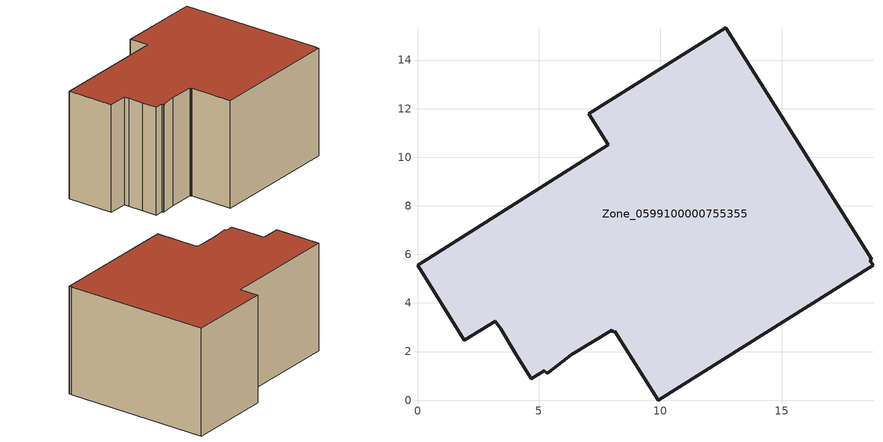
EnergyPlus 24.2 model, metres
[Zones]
Zone_0599100000755355
 floor ground (C_G): 0,5.55 7.86,10.51 7.05,11.78 12.7,15.33 18.69,5.8 18.62,5.75 18.75,5.55 9.91,0 8.12,2.84 8.06,2.8 8.01,2.87 6.32,1.87 5.4,1.15 5.32,1.1 5.23,1.21 4.68,0.88 4.06,1.86 3.42,2.94 3.19,3.24 1.93,2.47 z0
 wall outside (C_F): 7.86,10.51 0,5.55 1.93,2.47 3.19,3.24 3.42,2.94 4.06,1.86 4.68,0.88 5.23,1.21 5.32,1.1 5.4,1.15 6.32,1.87 8.01,2.87 8.06,2.8 8.12,2.84 9.91,0 18.75,5.55 18.62,5.75 18.69,5.8 12.7,15.33 7.05,11.78 7.86,10.51 z0:8.35
 roof outside (C_R): 9.91,0 18.75,5.55 18.62,5.75 18.69,5.8 12.7,15.33 7.05,11.78 7.86,10.51 0,5.55 1.93,2.47 3.19,3.24 3.42,2.94 4.06,1.86 4.68,0.88 5.23,1.21 5.32,1.1 5.4,1.15 6.32,1.87 8.01,2.87 8.06,2.8 8.12,2.84 z8.35
[BUILDING]
Pand.0599100000755355: North Axis=0; Terrain=City; Loads Convergence Tolerance Value=0.04; Temperature Convergence Tolerance Value=0.4; Solar Distribution=FullExterior; Maximum Number of Warmup Days=25; Minimum Number of Warmup Days=1
[Site:Location]
Rotterdam.The.Hague.AP_ZH_NLD Design_Conditions: Latitude=51.96; Longitude=4.45; Time Zone=1; Elevation=-4.5
[SITE:GROUNDTEMPERATURE:BUILDINGSURFACE]
18, 18, 18, 18, 18, 18, 18, 18, 18, 18, 18, 18
[MATERIAL] Thermal Absorptance=0.9; Solar Absorptance=0.7; Visible Absorptance=0.7
Name | Roughness | Thickness | Conductivity | Density | Specific Heat
G.D.2006-2014 | MediumSmooth | 0.15 | 0.06 | 540 | 1210
F.D.2006-2014 | Rough | 0.3 | 0.12 | 1920 | 840
R.D.2006-2014 | MediumRough | 0.2 | 0.08 | 1500 | 1000
[CONSTRUCTION]
C_G: G.D.2006-2014
C_F: F.D.2006-2014
C_R: R.D.2006-2014
[ZONE]
Zone_0599100000755355: Type=1; Multiplier=1; Ceiling Height=Autocalculate; Volume=Autocalculate; Floor Area=autocalculate; Part of Total Floor Area=Yes
[ZONEINFILTRATION:DESIGNFLOWRATE]
Infil_Zone_0599100000755355: Zone or ZoneList or Space or SpaceList=Zone_0599100000755355; Schedule=AlwaysOn; Design Flow Rate Calculation Method=Flow/Area; Flow Rate per Floor Area=0.0021; Constant Term Coefficient=1; Temperature Term Coefficient=0; Velocity Term Coefficient=0; Velocity Squared Term Coefficient=0
[HVACTEMPLATE:ZONE:IDEALLOADSAIRSYSTEM]
Zone_0599100000755355: Maximum Heating Supply Air Temperature=50; Minimum Cooling Supply Air Temperature=13; Maximum Heating Supply Air Humidity Ratio=0.0156; Minimum Cooling Supply Air Humidity Ratio=0.0077; Heating Limit=NoLimit; Cooling Limit=NoLimit; Dehumidification Control Type=ConstantSensibleHeatRatio; Cooling Sensible Heat Ratio=0.7; Dehumidification Setpoint=60; Humidification Control Type=None; Humidification Setpoint=30; Outdoor Air Method=None; Outdoor Air Flow Rate per Person=0.00944; Outdoor Air Flow Rate per Zone Floor Area=0; Outdoor Air Flow Rate per Zone=0; Demand Controlled Ventilation Type=None; Outdoor Air Economizer Type=NoEconomizer; Heat Recovery Type=None; Sensible Heat Recovery Effectiveness=0.7; Latent Heat Recovery Effectiveness=0.65
[ZONECONTROL:THERMOSTAT]
ThermostatControl_Zone_0599100000755355: Zone or ZoneList=Zone_0599100000755355; Control Type Schedule=DualSetpointControlType; Control 1=Thermostat_Zone_0599100000755355; Temperature Difference Between Cutout And Setpoint=0
[THERMOSTATSETPOINT:DUALSETPOINT]
Thermostat_Zone_0599100000755355: Heating Setpoint Temperature Schedule=HeatingSetpoint_Zone_0599100000755355; Cooling Setpoint Temperature Schedule=CoolingSetpoint_Zone_0599100000755355
[SCHEDULE:COMPACT]
HeatingSetpoint_Zone_0599100000755355: Through: 12/31, For: AllDays, Until: 24:00, 21
CoolingSetpoint_Zone_0599100000755355: Through: 12/31, For: AllDays, Until: 24:00, 24
DualSetpointControlType: Through: 12/31, For: AllDays, Until: 24:00, 4
AlwaysOn: Through: 12/31, For: AllDays, Until: 24:00, 1
